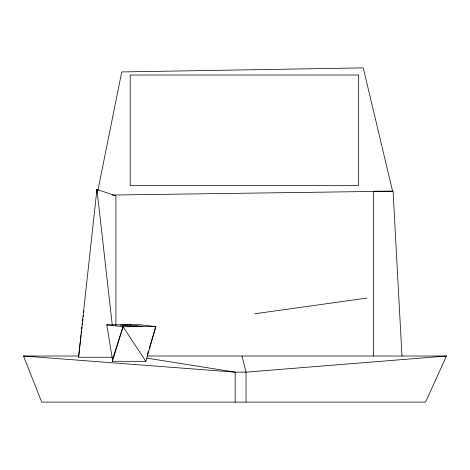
<?xml version="1.0" encoding="UTF-8"?>
<svg xmlns="http://www.w3.org/2000/svg" width="470" height="470" viewBox="0 0 470 470"><rect width="100%" height="100%" fill="white"/><g stroke="black" fill="none" stroke-linecap="round" stroke-linejoin="round"><path stroke-width="0.7" d="M112.236 357.241L78.578 357.241L96.932 189.387L115.896 195.92L115.896 325.322M78.578 357.241L81.075 334.928M81.251 333.471L81.51 331.291M81.768 329.106L82.027 326.926M82.285 324.747L82.456 323.289M82.714 321.11L82.973 318.924M83.231 316.745L83.402 315.294M83.748 312.38L83.919 310.929M97.942 190.233L121.748 71.939L363.251 67.88L392.603 191.196L112.336 195.038M145.859 361.307L155.858 326.591L139.584 324.7L106.772 324.846L112.43 359.38L112.43 361.307L145.859 361.307L123.046 326.738L106.772 324.846M147.345 354.498L148.408 351.008M149.26 348.217L155.858 326.591L123.046 326.738L112.43 359.38M112.43 361.307L123.046 326.738M147.562 356.013L446.5 356.013L425.55 402.12L41.73 402.12L23.5 356.013L78.578 356.013M254.799 313.784L366.906 298.056M446.5 356.013L246.033 372.152L235.141 372.152L23.5 356.013M130.642 324.999L120.026 325.046L131.988 326.438L142.604 326.392L130.642 324.999L130.807 326.444M146.705 358.093L235.141 372.152L235.141 402.12M241.997 356.013L246.033 372.152L246.033 402.12M112.283 325.269L96.932 189.387L96.932 193.053M401.979 356.013L393.073 191.196L373.65 191.196L373.65 356.013M358.393 75.018L130.184 75.018L130.184 185.668L358.393 185.668L358.393 75.018"/></g></svg>
